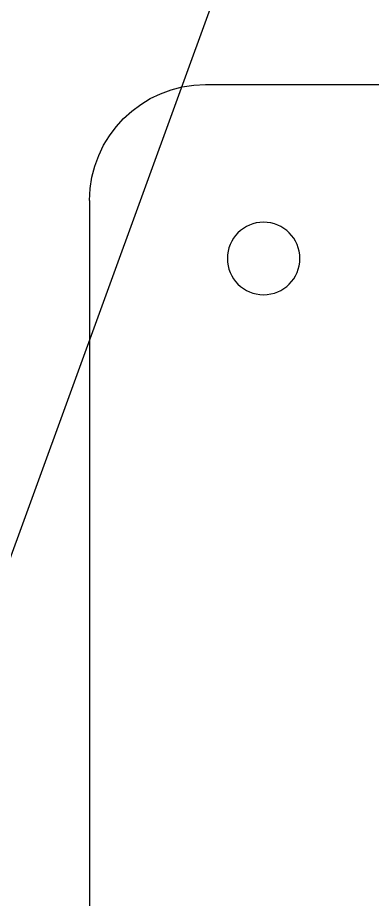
# Model space of a CAD drawing. Header units: inches. Extents: x -233729 to 737493, y -275239 to 196021.
# Drawn here: x 487279.6 to 487401.9, y 16245 to 16549.2 of the extents above; entities that cross this region are included whole.
import ezdxf

# ---------------------------------------------------------------- set-up
doc = ezdxf.new("R2010")
doc.units = ezdxf.units.IN
doc.header["$MEASUREMENT"] = 0
doc.layers.add('P_AX', color=7, linetype='Continuous')

# ---------------------------------------------------------------- blocks, each defined once
blk = doc.blocks.new('A$C48CB4C16')
at = {"layer": 'P_AX', "color": 6, "linetype": 'Continuous'}
blk.add_line((4151.95, 2978.6, 710.66), (3383.77, 5089.17, 710.66), dxfattribs=at)
at = {"layer": 'P_AX', "color": 6, "linetype": 'ByBlock', "lineweight": -2}
for p, q in [((3600.56, 4445.53, 710.66), (3600.56, 4905.53, 710.66)), ((3640.56, 4405.53, 710.66), (4560.56, 4405.53, 710.66))]:
    blk.add_line(p, q, dxfattribs=at)
at = {"layer": 'P_AX', "color": 6}
for radius in [4100.56, 761.79]:
    blk.add_circle((4100.56, 4905.53, 710.66), radius, dxfattribs=at)
at = {"layer": 'P_AX', "color": 6, "linetype": 'ByBlock', "lineweight": -2}
blk.add_circle((3660.56, 4465.53, 710.66), 12.5, dxfattribs=at)
blk.add_arc((3640.56, 4445.53, 710.66), 40, 180, 270, dxfattribs=at)

msp = doc.modelspace()

# ---------------------------------------------------------------- block references
at = {"color": 1, "xscale": -1, "rotation": 180}
msp.add_blockref('A$C48CB4C16', (483703.87457, 20931.61615, -710.66459), dxfattribs=at)

doc.saveas('drawing.dxf')
